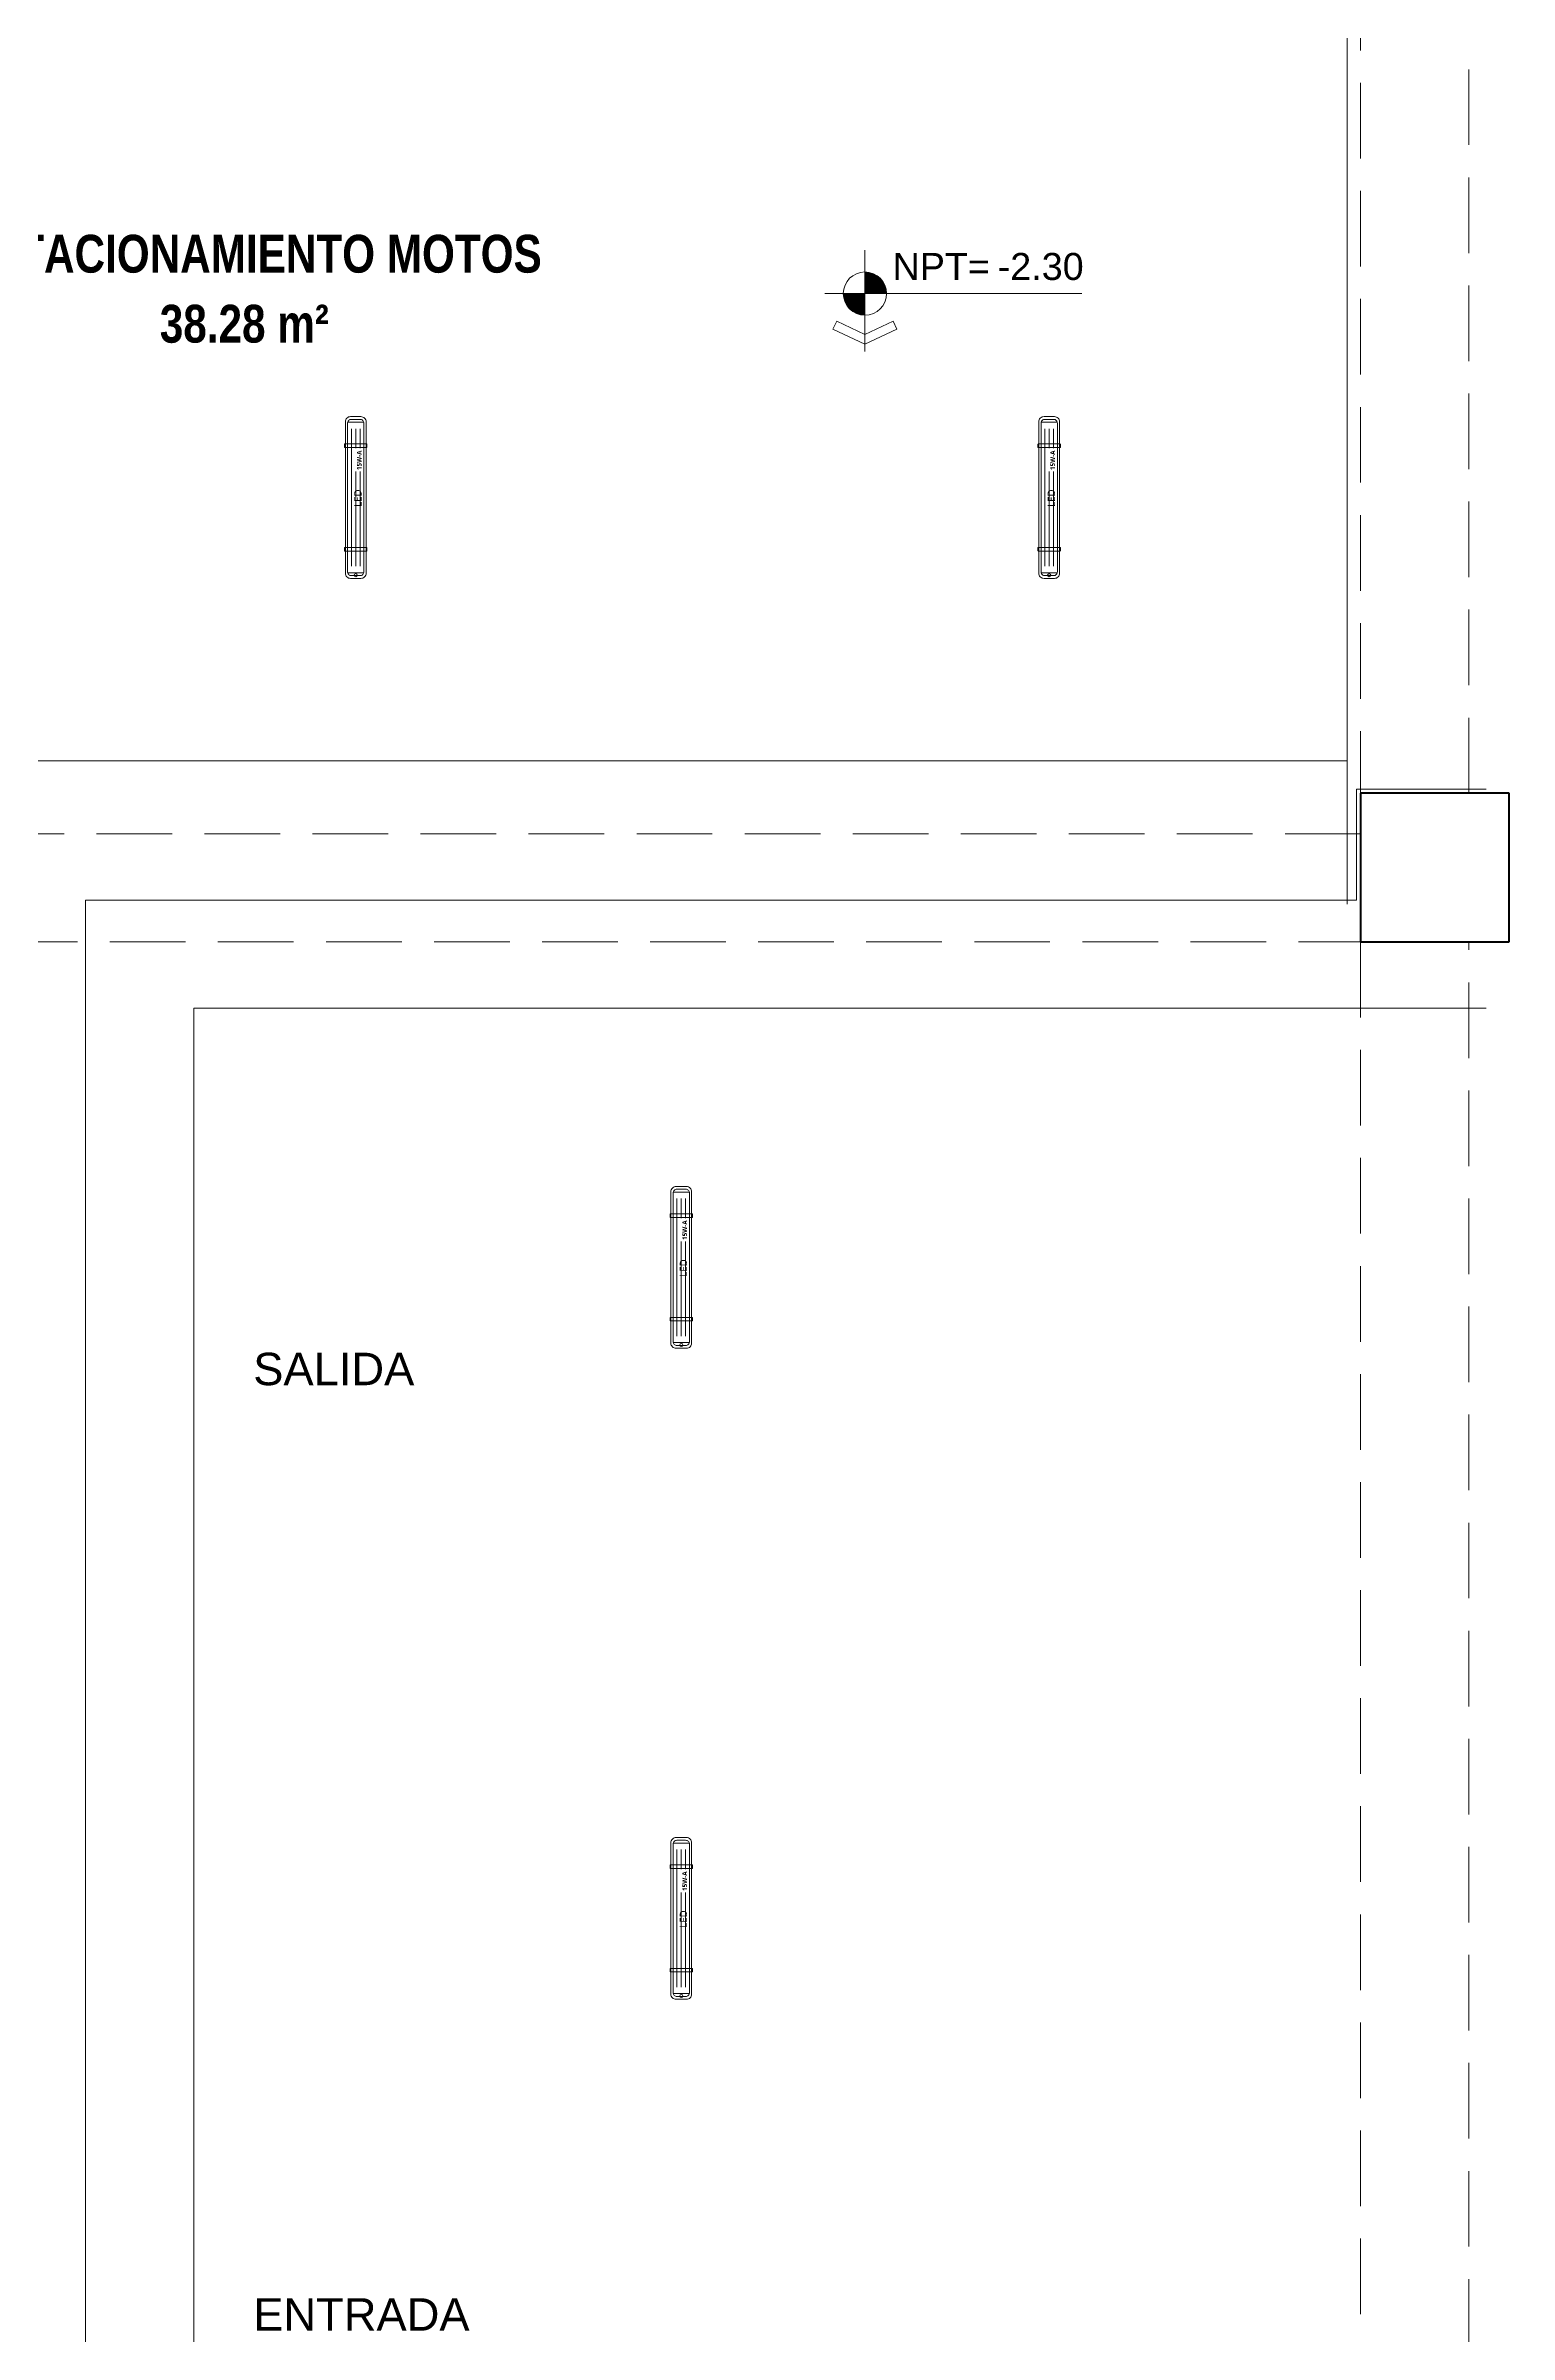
# Model space of a CAD drawing. Header units: metres. Extents: x -4 to 54.5, y -3.3 to 43.7.
# Drawn here: x 20.65 to 26.07, y 18.95 to 27.42 of the extents above; entities that cross this region are included whole.
import ezdxf

# ---------------------------------------------------------------- set-up
doc = ezdxf.new("R2010")
doc.units = ezdxf.units.M
doc.linetypes.add('Derribado', pattern=[0.4, 0.28, -0.12])
doc.layers.get('0').update_dxf_attribs({"color": 8})
for name, color, linetype, lineweight in [('A-AREA', 8, 'Continuous', 9), ('A-AREA-IDEN', 8, 'Continuous', 9), ('A-DETL', 8, 'Continuous', 9), ('A-FLOR', 8, 'Continuous', 18), ('G-ANNO-DIMS', 8, 'Continuous', 9), ('G-ANNO-TEXT', 8, 'Continuous', 9), ('S-COLS', 8, 'Continuous', 9)]:
    doc.layers.add(name, color=color, linetype=linetype, lineweight=lineweight)
doc.layers.add('IE-LUM-EST-PROPUESTA-R02', color=5, linetype='Continuous', lineweight=18, true_color=0x006b9f)
doc.layers.add('IE-LUM-L-01-15', color=5, linetype='Continuous', lineweight=18, true_color=0x126b94)
doc.styles.add('Arial', font='arial.ttf', dxfattribs={"height": 0.12})
doc.styles.add('Arial_5', font='arial.ttf', dxfattribs={"height": 0.1})
doc.styles.add('Arial_B_3', font='arialbd.ttf', dxfattribs={"width": 0.8, "height": 0.14})
doc.styles.add('EI_LUM_BOLD', font='OpenSans-Semibold.ttf')
doc.styles.add('EI_LUM_REGULAR', font='OpenSans-Regular.ttf')

# ---------------------------------------------------------------- blocks, each defined once
blk = doc.blocks.new('Cotas de elevación - CotaEleVacíoNNpt-3697023-NIV_A_S01_SÓTANO 1')
at = {"layer": 'G-ANNO-DIMS'}
h = blk.add_hatch(color=256, dxfattribs=at)
edge = h.paths.add_edge_path()
edge.add_arc((0, 0.002141), 0.0008, 0, 90, ccw=False)
edge.add_line((0.0008, 0.002141), (0, 0.002141))
edge.add_line((0, 0.002141), (0, 0.002941))
h = blk.add_hatch(color=256, dxfattribs=at)
edge = h.paths.add_edge_path()
edge.add_arc((0, 0.002141), 0.0008, 0, 90, ccw=False)
edge.add_line((0.0008, 0.002141), (0, 0.002141))
edge.add_line((0, 0.002141), (0, 0.002941))
h = blk.add_hatch(color=256, dxfattribs=at)
edge = h.paths.add_edge_path()
edge.add_line((-0.0008, 0.002141), (0, 0.002141))
edge.add_line((0, 0.002141), (0, 0.001341))
edge.add_arc((0, 0.002141), 0.0008, 180, 270, ccw=False)
for p, q in [((0, 0.002141), (0, 0.003749)), ((0, 0.002941), (0, 0.002141)), ((0, 0.002141), (0, 0.002941)), ((0, 0.002141), (0, 0.002941)), ((0, 0.002941), (0, 0.002141)), ((0, 0.002141), (-0.001482, 0.002141)), ((-0.0008, 0.002141), (0, 0.002141)), ((0, 0.002141), (-0.0008, 0.002141)), ((-0.0008, 0.002141), (0, 0.002141)), ((0, 0.002141), (0.0008, 0.002141)), ((0, 0.001341), (0, 0.002141)), ((0, 0.002141), (0.0008, 0.002141)), ((0, 0.002141), (0.008028, 0.002141)), ((0, 0.002141), (0, 0)), ((-0.001183, 0.000825), (-0.001045, 0.00112)), ((0, 0.000633), (-0.001045, 0.00112)), ((0, 0.000633), (0.001045, 0.00112)), ((0.001183, 0.000825), (0.001045, 0.00112)), ((0, 0.000273), (-0.001183, 0.000825)), ((0, 0.000273), (0.001183, 0.000825))]:
    blk.add_line(p, q, dxfattribs=at)
for start, end in [(360, 180), (90, 180), (90, 180), (360, 90), (360, 90), (180, 360), (180, 270)]:
    blk.add_arc((0, 0.002141), 0.0008, start, end, dxfattribs=at)
blk = doc.blocks.new('EST-ColumnaRectangularConcretoEst - C155x55cm-V10-NIV_A_S01_SÓTANO 1')
at = {"layer": 'S-COLS', "lineweight": 50}
for p, q in [((0.275, 0.275), (-0.275, 0.275)), ((-0.275, 0.275), (-0.275, -0.275)), ((0.275, -0.275), (0.275, 0.275)), ((-0.275, -0.275), (0.275, -0.275))]:
    blk.add_line(p, q, dxfattribs=at)
blk = doc.blocks.new('EI_LUM_L_01_15')
at = {"color": 0, "lineweight": 13}
for p, q in [((-0.2785, 0.0293), (-0.2785, -0.0293)), ((0.2785, 0.0293), (0.2785, -0.0293))]:
    blk.add_line(p, q, dxfattribs=at)
at = {"color": 0, "lineweight": 9}
for p, q in [((-0.2546, 0.0162), (0.2546, 0.0162)), ((-0.2546, 0), (0.0959, 0)), ((0.1824, 0), (0.2546, 0)), ((-0.2546, -0.0162), (0.0959, -0.0162)), ((0.1824, -0.0162), (0.2546, -0.0162))]:
    blk.add_line(p, q, dxfattribs=at)
at = {"color": 0, "lineweight": 13}
blk.add_lwpolyline([(-0.2802, -0.0385), (0.2802, -0.0385, 0.414214), (0.2995, -0.0193), (0.2995, 0.0192, 0.414214), (0.2802, 0.0385), (-0.2802, 0.0385, 0.414214), (-0.2995, 0.0192), (-0.2995, -0.0193, 0.414214)], format="xyb", close=True, dxfattribs=at)
at = {"color": 0, "lineweight": 9}
for points in [[(-0.2753, -0.0302), (0.2753, -0.0302, 0.414214), (0.2893, -0.0162), (0.2893, 0.0162, 0.414214), (0.2753, 0.0302), (-0.2753, 0.0302, 0.414214), (-0.2893, 0.0162), (-0.2893, -0.0162, 0.414214)], [(-0.1964, -0.0416), (-0.187, -0.0416, 0.414214), (-0.1851, -0.0397), (-0.1851, 0.0397, 0.414214), (-0.187, 0.0416), (-0.1964, 0.0416, 0.414214), (-0.1983, 0.0397), (-0.1983, -0.0397, 0.414214)], [(0.187, -0.0416), (0.1964, -0.0416, 0.414214), (0.1983, -0.0397), (0.1983, 0.0397, 0.414214), (0.1964, 0.0416), (0.187, 0.0416, 0.414214), (0.1851, 0.0397), (0.1851, -0.0397, 0.414214)]]:
    blk.add_lwpolyline(points, format="xyb", close=True, dxfattribs=at)
blk.add_circle((-0.2875, 0), 0.00577, dxfattribs=at)
for s, height, style, p in [('LED', 0.02715, 'EI_LUM_REGULAR', (-0.0343, -0.0216)), ('15W-A', 0.01745, 'EI_LUM_BOLD', (0.1016, -0.0216))]:
    blk.add_text(s, height=height, dxfattribs=dict(at, style=style)).set_placement(p)
at = {"style": 'EI_LUM_REGULAR', "flags": 1}
for tag in ['ANCHO_CUERPO_MM', 'ALTURA_M', 'AMBIENTE', 'TIPO', 'ID', 'IP', 'GIRO_REFERENCIA', 'DESCRIPCION', 'POTENCIA_W', 'FLUJO_NOMINAL_LM', 'FLUJO_CALCULO_LM', 'MONTAJE', 'PAGINA_PDF', 'NUMERO_LOCAL', 'ESTADO', 'LARGO_CUERPO_MM', 'DIAMETRO_CUERPO_MM', 'REFERENCIA_DIMENSIONAL', 'NPT_M', 'FUENTE_XY']:
    blk.add_attdef(tag, (0, 0), '', height=0.025, dxfattribs=at)

msp = doc.modelspace()

# ---------------------------------------------------------------- linework, layer by layer
at = {"layer": 'A-AREA'}
for p, q in [((25.47, 29.685), (25.47, 24.245)), ((20.44, 24.775), (25.47, 24.775))]:
    msp.add_line(p, q, dxfattribs=at)
at = {"layer": 'A-DETL', "linetype": 'Derribado', "lineweight": 18}
for p, q in [((25.52, 29.685), (25.52, 24.655)), ((25.92, 24.655), (25.92, 29.685)), ((25.52, 24.655), (25.92, 24.655)), ((25.52, 24.505), (20.49, 24.505)), ((25.52, 24.105), (25.52, 24.505)), ((20.49, 24.105), (25.52, 24.105)), ((25.92, 24.105), (25.52, 24.105)), ((25.52, 24.105), (25.52, 16.875)), ((25.92, 16.875), (25.92, 24.105))]:
    msp.add_line(p, q, dxfattribs=at)
at = {"layer": 'A-FLOR', "lineweight": 9}
for p, q in [((25.505, 24.26), (25.505, 24.67)), ((25.505, 24.67), (25.9846, 24.67)), ((20.8, 17.216), (20.8, 24.26)), ((20.8, 24.26), (25.505, 24.26)), ((21.2, 23.86), (21.2, 17.616)), ((25.9846, 23.86), (21.2, 23.86))]:
    msp.add_line(p, q, dxfattribs=at)

# ---------------------------------------------------------------- block references
at = {"layer": 'G-ANNO-DIMS', "xscale": 99.99999999999991, "yscale": 99.99999999999991, "zscale": 99.99999999999991}
msp.add_blockref('Cotas de elevación - CotaEleVacíoNNpt-3697023-NIV_A_S01_SÓTANO 1', (23.6849, 26.2907), dxfattribs=at)
at = {"layer": 'IE-LUM-EST-PROPUESTA-R02', "rotation": 90}
for p in [(23.005, 22.9), (23.005, 20.49)]:
    msp.add_blockref('EI_LUM_L_01_15', p, dxfattribs=at)
at = {"layer": 'IE-LUM-L-01-15', "rotation": 90}
for p in [(21.8, 25.75), (24.367, 25.75)]:
    msp.add_blockref('EI_LUM_L_01_15', p, dxfattribs=at)
at = {"layer": 'S-COLS', "lineweight": 5}
msp.add_blockref('EST-ColumnaRectangularConcretoEst - C155x55cm-V10-NIV_A_S01_SÓTANO 1', (25.795, 24.38), dxfattribs=at)

# ---------------------------------------------------------------- texts
at = {"layer": 'A-AREA-IDEN', "char_height": 0.14, "attachment_point": 1, "style": 'Arial_B_3'}
for s, insert, width in [('ESTACIONAMIENTO MOTOS', (20.3418, 26.7224), 2.520505), ('38.28 m²', (21.0746, 26.4634), 0.743966)]:
    msp.add_mtext(s, dxfattribs=dict(at, insert=insert, width=width))
at = {"layer": 'G-ANNO-TEXT', "char_height": 0.12, "attachment_point": 1, "style": 'Arial'}
for s, insert, width in [('SALIDA', (21.4205, 22.584), 0.777637), ('ENTRADA', (21.4205, 19.084), 1.034177)]:
    msp.add_mtext(s, dxfattribs=dict(at, insert=insert, width=width))

# ---------------------------------------------------------------- next in the draw order: texts
at = {"layer": 'G-ANNO-DIMS', "insert": (23.787, 26.6555), "char_height": 0.1, "width": 0.416877, "attachment_point": 1, "style": 'Arial_5', "bg_fill": 3, "box_fill_scale": 1.25, "bg_fill_color": 9, "bg_fill_true_color": 13158600, "bg_fill_transparency": 0}
msp.add_mtext('NPT=', dxfattribs=at)

# ---------------------------------------------------------------- next in the draw order: texts
at = {"layer": 'G-ANNO-DIMS', "insert": (24.1763, 26.6552), "char_height": 0.1, "width": 0.380758, "attachment_point": 1, "line_spacing_factor": 0.941778, "style": 'Arial_5', "bg_fill": 3, "box_fill_scale": 1.25, "bg_fill_color": 9, "bg_fill_true_color": 13158600, "bg_fill_transparency": 0}
msp.add_mtext('-2.30', dxfattribs=at)

doc.saveas('drawing.dxf')
